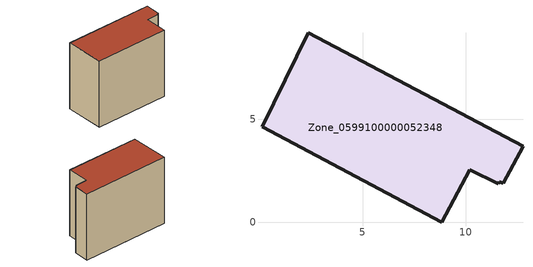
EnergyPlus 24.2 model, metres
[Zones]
Zone_0599100000052348
 floor ground (C_G): 11.63,1.96 11.59,1.85 10.2,2.55 8.85,0 0.11,4.63 2.36,9.18 12.79,3.68 11.84,1.89 z0
 wall outside (C_F): 2.36,9.18 0.11,4.63 8.85,0 10.2,2.55 11.59,1.85 11.63,1.96 11.84,1.89 12.79,3.68 2.36,9.18 z0:9.2
 roof outside (C_R): 11.59,1.85 11.63,1.96 11.84,1.89 12.79,3.68 2.36,9.18 0.11,4.63 8.85,0 10.2,2.55 z9.2
[BUILDING]
Pand.0599100000052348: North Axis=0; Terrain=City; Loads Convergence Tolerance Value=0.04; Temperature Convergence Tolerance Value=0.4; Solar Distribution=FullExterior; Maximum Number of Warmup Days=25; Minimum Number of Warmup Days=1
[Site:Location]
Rotterdam.The.Hague.AP_ZH_NLD Design_Conditions: Latitude=51.96; Longitude=4.45; Time Zone=1; Elevation=-4.5
[SITE:GROUNDTEMPERATURE:BUILDINGSURFACE]
18, 18, 18, 18, 18, 18, 18, 18, 18, 18, 18, 18
[MATERIAL] Thermal Absorptance=0.9; Solar Absorptance=0.7; Visible Absorptance=0.7
Name | Roughness | Thickness | Conductivity | Density | Specific Heat
G.TI.1946 | MediumSmooth | 0.15 | 1 | 540 | 1210
F.TI.1946 | Rough | 0.3 | 0.857143 | 1920 | 840
R.TI.1946 | MediumRough | 0.2 | 0.1 | 1500 | 1000
[CONSTRUCTION]
C_G: G.TI.1946
C_F: F.TI.1946
C_R: R.TI.1946
[ZONE]
Zone_0599100000052348: Type=1; Multiplier=1; Ceiling Height=Autocalculate; Volume=Autocalculate; Floor Area=autocalculate; Part of Total Floor Area=Yes
[ZONEINFILTRATION:DESIGNFLOWRATE]
Infil_Zone_0599100000052348: Zone or ZoneList or Space or SpaceList=Zone_0599100000052348; Schedule=AlwaysOn; Design Flow Rate Calculation Method=Flow/Area; Flow Rate per Floor Area=0.003; Constant Term Coefficient=1; Temperature Term Coefficient=0; Velocity Term Coefficient=0; Velocity Squared Term Coefficient=0
[HVACTEMPLATE:ZONE:IDEALLOADSAIRSYSTEM]
Zone_0599100000052348: Maximum Heating Supply Air Temperature=50; Minimum Cooling Supply Air Temperature=13; Maximum Heating Supply Air Humidity Ratio=0.0156; Minimum Cooling Supply Air Humidity Ratio=0.0077; Heating Limit=NoLimit; Cooling Limit=NoLimit; Dehumidification Control Type=ConstantSensibleHeatRatio; Cooling Sensible Heat Ratio=0.7; Dehumidification Setpoint=60; Humidification Control Type=None; Humidification Setpoint=30; Outdoor Air Method=None; Outdoor Air Flow Rate per Person=0.00944; Outdoor Air Flow Rate per Zone Floor Area=0; Outdoor Air Flow Rate per Zone=0; Demand Controlled Ventilation Type=None; Outdoor Air Economizer Type=NoEconomizer; Heat Recovery Type=None; Sensible Heat Recovery Effectiveness=0.7; Latent Heat Recovery Effectiveness=0.65
[ZONECONTROL:THERMOSTAT]
ThermostatControl_Zone_0599100000052348: Zone or ZoneList=Zone_0599100000052348; Control Type Schedule=DualSetpointControlType; Control 1=Thermostat_Zone_0599100000052348; Temperature Difference Between Cutout And Setpoint=0
[THERMOSTATSETPOINT:DUALSETPOINT]
Thermostat_Zone_0599100000052348: Heating Setpoint Temperature Schedule=HeatingSetpoint_Zone_0599100000052348; Cooling Setpoint Temperature Schedule=CoolingSetpoint_Zone_0599100000052348
[SCHEDULE:COMPACT]
HeatingSetpoint_Zone_0599100000052348: Through: 12/31, For: AllDays, Until: 24:00, 21
CoolingSetpoint_Zone_0599100000052348: Through: 12/31, For: AllDays, Until: 24:00, 24
DualSetpointControlType: Through: 12/31, For: AllDays, Until: 24:00, 4
AlwaysOn: Through: 12/31, For: AllDays, Until: 24:00, 1
